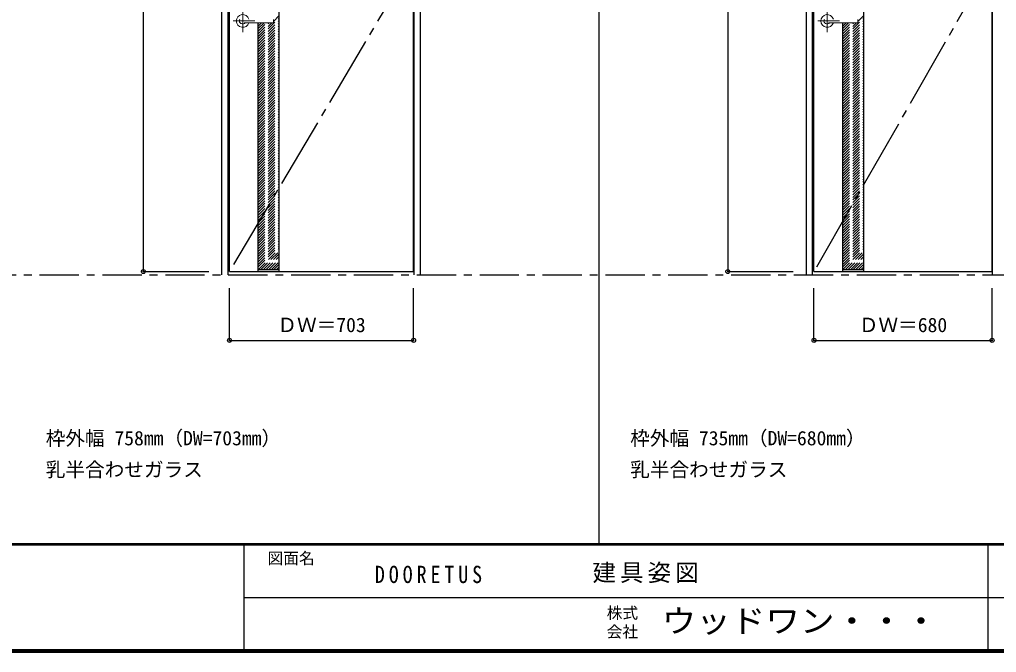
# Model space of a CAD drawing. Units: millimetres, scale not verified. Extents: x -6000 to 5700, y -4307 to 4260.
# Drawn here: x -1007 to 2723, y -4205 to -1787 of the extents above; entities that cross this region are included whole.
import ezdxf
from ezdxf.enums import TextEntityAlignment as Align

# ---------------------------------------------------------------- set-up
doc = ezdxf.new("R2010")
doc.units = ezdxf.units.MM
doc.header["$LTSCALE"] = 30
doc.header["$PDMODE"] = 32
doc.header["$PDSIZE"] = 15
for name, pattern in [('CHAIN1', [8, 5, -1, 1, -1]), ('CHAIN2', [12, 9, -1, 1, -1]), ('DASHED1', [1.8, 1.2, -0.6])]:
    doc.linetypes.add(name, pattern=pattern)
for name, color, linetype in [('0-1_通り芯', 7, 'CHAIN1'), ('0-2_扉', 3, 'Continuous'), ('0-3_仕上げ', 3, 'Continuous'), ('0-4_枠', 3, 'Continuous'), ('0-7', 7, 'CHAIN2'), ('0-A_文字', 7, 'Continuous'), ('0-B_寸法', 7, 'Continuous'), ('0-C_ハッチ', 4, 'DASHED1'), ('F-1_枠', 6, 'Continuous'), ('F-A_文字', 7, 'Continuous')]:
    doc.layers.add(name, color=color, linetype=linetype)
doc.layers.add('0-5_レバー', color=7, linetype='Continuous', lineweight=18)
doc.styles.add('ＭＳ ゴシック', font='')
doc.styles.get('ＭＳ ゴシック').set_extended_font_data('MS Gothic')

msp = doc.modelspace()

# ---------------------------------------------------------------- linework, layer by layer
at = {"layer": '0-1_通り芯'}
msp.add_line((-5490, -2762.5), (3436.4, -2762.5), dxfattribs=at)
at = {"layer": '0-2_扉'}
for p, q in [((-205.2, -2749.5), (-205.2, -372.5)), ((497.8, -2749.5), (497.8, -372.5)), ((2026.4, -2749.5), (2026.4, -372.5)), ((2706.4, -2749.5), (2706.4, -372.5)), ((-205.2, -2749.5), (497.8, -2749.5)), ((2026.4, -2749.5), (2706.4, -2749.5))]:
    msp.add_line(p, q, dxfattribs=at)
at = {"layer": '0-3_仕上げ'}
for p, q in [((-15.2, -2749.5), (-15.2, -372.5)), ((2216.4, -2749.5), (2216.4, -372.5)), ((-95.2, -2749.5), (-95.2, -1799)), ((2136.4, -2749.5), (2136.4, -1799))]:
    msp.add_line(p, q, dxfattribs=at)
at = {"layer": '0-3_仕上げ', "color": 7}
for p, q in [((-95.2, -2741.5), (-15.2, -2741.5)), ((2136.4, -2741.5), (2216.4, -2741.5))]:
    msp.add_line(p, q, dxfattribs=at)
at = {"layer": '0-4_枠'}
for p, q in [((-234.2, -2762.5), (-234.2, -362.5)), ((-210.2, -2762.5), (-210.2, -362.5)), ((499.8, -2762.5), (499.8, -362.5)), ((523.8, -2762.5), (523.8, -362.5)), ((1997.4, -2762.5), (1997.4, -362.5)), ((2021.4, -2762.5), (2021.4, -362.5)), ((2708.4, -2762.5), (2708.4, -362.5))]:
    msp.add_line(p, q, dxfattribs=at)
at = {"layer": '0-5_レバー', "color": 4, "linetype": 'CHAIN1'}
for p, q in [((-154.7, -1735.54), (-154.7, -1835.39)), ((2076.9, -1735.54), (2076.9, -1835.39)), ((-107.9, -1792), (-190.92, -1792)), ((2123.7, -1792), (2040.68, -1792))]:
    msp.add_line(p, q, dxfattribs=at)
at = {"layer": '0-5_レバー'}
for p, q in [((-37.7, -1792), (-37.7, -1786.51)), ((2193.9, -1792), (2193.9, -1786.51)), ((-37.7, -1792), (-37.7, -1797.5)), ((2193.9, -1792), (2193.9, -1797.5))]:
    msp.add_line(p, q, dxfattribs=at)
for points in [[(-165.51, -1785.89), (-166.71, -1787.79), (-167.45, -1789.85), (-167.7, -1792), (-167.45, -1794.15), (-166.71, -1796.21), (-165.51, -1798.11), (-163.89, -1799.78), (-161.92, -1801.15), (-159.67, -1802.16), (-157.24, -1802.79), (-154.7, -1803), (-152.16, -1802.79), (-149.73, -1802.16), (-147.48, -1801.15), (-145.51, -1799.78), (-144.74, -1798.99)], [(2066.09, -1785.89), (2064.89, -1787.79), (2064.15, -1789.85), (2063.9, -1792), (2064.15, -1794.15), (2064.89, -1796.21), (2066.09, -1798.11), (2067.71, -1799.78), (2069.68, -1801.15), (2071.93, -1802.16), (2074.36, -1802.79), (2076.9, -1803), (2079.44, -1802.79), (2081.88, -1802.16), (2084.12, -1801.15), (2086.09, -1799.78), (2086.86, -1798.99)], [(-149.68, -1798.99), (-149.55, -1798.99), (-149.11, -1798.99), (-148.39, -1798.99), (-147.37, -1798.99), (-146.11, -1798.99), (-144.76, -1798.99), (-141.9, -1798.99), (-138.92, -1799), (-135.9, -1799), (-132.86, -1799), (-129.79, -1799), (-126.71, -1799), (-122.71, -1799), (-118.3, -1799), (-113.33, -1799), (-107.8, -1799), (-101.71, -1799), (-95.06, -1799), (-87.85, -1799), (-79.26, -1799), (-70, -1799), (-60.06, -1799), (-49.45, -1799), (-39.2, -1799)], [(2081.92, -1798.99), (2082.05, -1798.99), (2082.49, -1798.99), (2083.21, -1798.99), (2084.23, -1798.99), (2085.49, -1798.99), (2086.84, -1798.99), (2089.7, -1798.99), (2092.68, -1799), (2095.7, -1799), (2098.74, -1799), (2101.81, -1799), (2104.89, -1799), (2108.89, -1799), (2113.3, -1799), (2118.27, -1799), (2123.8, -1799), (2129.89, -1799), (2136.54, -1799), (2143.75, -1799), (2152.34, -1799), (2161.6, -1799), (2171.54, -1799), (2182.15, -1799), (2192.4, -1799)]]:
    msp.add_lwpolyline(points, dxfattribs=at)
for centre, radius, start, end in [((-154.7, -1792), 24.55, 16.59952, 343.36736), ((2076.9, -1792), 24.55, 16.59952, 343.36736), ((-39.2, -1797.5), 1.5, 270.16419, 0), ((-39.2, -1797.5), 1.5, 269.91059, 359.99153), ((2192.4, -1797.5), 1.5, 270.16419, 0), ((2192.4, -1797.5), 1.5, 269.91059, 359.99153)]:
    msp.add_arc(centre, radius, start, end, dxfattribs=at)
at = {"layer": '0-7'}
for p, q in [((497.8, -1561), (-205.2, -2749.5)), ((2706.4, -1561), (2026.4, -2749.5))]:
    msp.add_line(p, q, dxfattribs=at)
at = {"layer": '0-B_寸法', "color": 4}
for p, q in [((-534.2, -372.5), (-534.2, -2749.5)), ((1697.4, -372.5), (1697.4, -2749.5)), ((-534.2, -2749.5), (-284.2, -2749.5)), ((1697.4, -2749.5), (1947.4, -2749.5)), ((-205.2, -3012.5), (-205.2, -2812.5)), ((497.8, -3012.5), (497.8, -2812.5)), ((2026.4, -3012.5), (2026.4, -2812.5)), ((2706.4, -3012.5), (2706.4, -2812.5)), ((-205.2, -3012.5), (497.8, -3012.5)), ((2026.4, -3012.5), (2706.4, -3012.5))]:
    msp.add_line(p, q, dxfattribs=at)
at = {"layer": '0-B_寸法'}
for p in [(-534.2, -2749.5), (1697.4, -2749.5), (-205.2, -3012.5), (497.8, -3012.5), (2026.4, -3012.5), (2706.4, -3012.5)]:
    msp.add_point(p, dxfattribs=at)
at = {"layer": '0-C_ハッチ'}
for p, q in [((-95.2, -1860.85), (-15.2, -1780.85)), ((-37.7, -1793.45), (-15.2, -1770.95)), ((2136.4, -1860.85), (2216.4, -1780.85)), ((2193.9, -1793.45), (2216.4, -1770.95)), ((-95.2, -1870.75), (-15.2, -1790.75)), ((-95.2, -1801.45), (-92.74, -1799)), ((-95.2, -1811.35), (-82.84, -1799)), ((-95.2, -1821.25), (-72.95, -1799)), ((-95.2, -1831.15), (-63.05, -1799)), ((-95.2, -1841.05), (-53.15, -1799)), ((-95.2, -1850.95), (-43.25, -1799)), ((-95.2, -1880.65), (-15.2, -1800.65)), ((-95.2, -1890.55), (-15.2, -1810.55)), ((-95.2, -1900.45), (-15.2, -1820.45)), ((2136.4, -1870.75), (2216.4, -1790.75)), ((2136.4, -1801.45), (2138.86, -1799)), ((2136.4, -1811.35), (2148.76, -1799)), ((2136.4, -1821.25), (2158.65, -1799)), ((2136.4, -1831.15), (2168.55, -1799)), ((2136.4, -1841.05), (2178.45, -1799)), ((2136.4, -1850.95), (2188.35, -1799)), ((2136.4, -1880.65), (2216.4, -1800.65)), ((2136.4, -1890.55), (2216.4, -1810.55)), ((2136.4, -1900.45), (2216.4, -1820.45)), ((-95.2, -1910.35), (-15.2, -1830.35)), ((-95.2, -1920.25), (-15.2, -1840.25)), ((-95.2, -1930.15), (-15.2, -1850.15)), ((-95.2, -1940.05), (-15.2, -1860.05)), ((2136.4, -1910.35), (2216.4, -1830.35)), ((2136.4, -1920.25), (2216.4, -1840.25)), ((2136.4, -1930.15), (2216.4, -1850.15)), ((2136.4, -1940.05), (2216.4, -1860.05)), ((-95.2, -1949.95), (-15.2, -1869.95)), ((-95.2, -1959.85), (-15.2, -1879.85)), ((-95.2, -1969.75), (-15.2, -1889.75)), ((-95.2, -1979.65), (-15.2, -1899.65)), ((2136.4, -1949.95), (2216.4, -1869.95)), ((2136.4, -1959.85), (2216.4, -1879.85)), ((2136.4, -1969.75), (2216.4, -1889.75)), ((2136.4, -1979.65), (2216.4, -1899.65)), ((-95.2, -1989.55), (-15.2, -1909.55)), ((-95.2, -1999.44), (-15.2, -1919.44)), ((-95.2, -2009.34), (-15.2, -1929.34)), ((-95.2, -2019.24), (-15.2, -1939.24)), ((2136.4, -1989.55), (2216.4, -1909.55)), ((2136.4, -1999.44), (2216.4, -1919.44)), ((2136.4, -2009.34), (2216.4, -1929.34)), ((2136.4, -2019.24), (2216.4, -1939.24)), ((-95.2, -2029.14), (-15.2, -1949.14)), ((-95.2, -2039.04), (-15.2, -1959.04)), ((-95.2, -2048.94), (-15.2, -1968.94)), ((2136.4, -2029.14), (2216.4, -1949.14)), ((2136.4, -2039.04), (2216.4, -1959.04)), ((2136.4, -2048.94), (2216.4, -1968.94)), ((-95.2, -2058.84), (-15.2, -1978.84)), ((-95.2, -2068.74), (-15.2, -1988.74)), ((-95.2, -2078.64), (-15.2, -1998.64)), ((-95.2, -2088.54), (-15.2, -2008.54)), ((2136.4, -2058.84), (2216.4, -1978.84)), ((2136.4, -2068.74), (2216.4, -1988.74)), ((2136.4, -2078.64), (2216.4, -1998.64)), ((2136.4, -2088.54), (2216.4, -2008.54)), ((-95.2, -2098.44), (-15.2, -2018.44)), ((-95.2, -2108.34), (-15.2, -2028.34)), ((-95.2, -2118.24), (-15.2, -2038.24)), ((-95.2, -2128.14), (-15.2, -2048.14)), ((2136.4, -2098.44), (2216.4, -2018.44)), ((2136.4, -2108.34), (2216.4, -2028.34)), ((2136.4, -2118.24), (2216.4, -2038.24)), ((2136.4, -2128.14), (2216.4, -2048.14)), ((-95.2, -2138.04), (-15.2, -2058.04)), ((-95.2, -2147.94), (-15.2, -2067.94)), ((-95.2, -2157.84), (-15.2, -2077.84)), ((-95.2, -2167.74), (-15.2, -2087.74)), ((2136.4, -2138.04), (2216.4, -2058.04)), ((2136.4, -2147.94), (2216.4, -2067.94)), ((2136.4, -2157.84), (2216.4, -2077.84)), ((2136.4, -2167.74), (2216.4, -2087.74)), ((-95.2, -2177.64), (-15.2, -2097.64)), ((-95.2, -2187.53), (-15.2, -2107.53)), ((-95.2, -2197.43), (-15.2, -2117.43)), ((2136.4, -2177.64), (2216.4, -2097.64)), ((2136.4, -2187.53), (2216.4, -2107.53)), ((2136.4, -2197.43), (2216.4, -2117.43)), ((-95.2, -2207.33), (-15.2, -2127.33)), ((-95.2, -2217.23), (-15.2, -2137.23)), ((-95.2, -2227.13), (-15.2, -2147.13)), ((-95.2, -2237.03), (-15.2, -2157.03)), ((2136.4, -2207.33), (2216.4, -2127.33)), ((2136.4, -2217.23), (2216.4, -2137.23)), ((2136.4, -2227.13), (2216.4, -2147.13)), ((2136.4, -2237.03), (2216.4, -2157.03)), ((-95.2, -2246.93), (-15.2, -2166.93)), ((-95.2, -2256.83), (-15.2, -2176.83)), ((-95.2, -2266.73), (-15.2, -2186.73)), ((-95.2, -2276.63), (-15.2, -2196.63)), ((2136.4, -2246.93), (2216.4, -2166.93)), ((2136.4, -2256.83), (2216.4, -2176.83)), ((2136.4, -2266.73), (2216.4, -2186.73)), ((2136.4, -2276.63), (2216.4, -2196.63)), ((-95.2, -2286.53), (-15.2, -2206.53)), ((-95.2, -2296.43), (-15.2, -2216.43)), ((-95.2, -2306.33), (-15.2, -2226.33)), ((-95.2, -2316.23), (-15.2, -2236.23)), ((2136.4, -2286.53), (2216.4, -2206.53)), ((2136.4, -2296.43), (2216.4, -2216.43)), ((2136.4, -2306.33), (2216.4, -2226.33)), ((2136.4, -2316.23), (2216.4, -2236.23)), ((-95.2, -2326.13), (-15.2, -2246.13)), ((-95.2, -2336.03), (-15.2, -2256.03)), ((-95.2, -2345.93), (-15.2, -2265.93)), ((2136.4, -2326.13), (2216.4, -2246.13)), ((2136.4, -2336.03), (2216.4, -2256.03)), ((2136.4, -2345.93), (2216.4, -2265.93)), ((-95.2, -2355.83), (-15.2, -2275.83)), ((-95.2, -2365.73), (-15.2, -2285.73)), ((-95.2, -2375.63), (-15.2, -2295.63)), ((-95.2, -2385.52), (-15.2, -2305.52)), ((2136.4, -2355.83), (2216.4, -2275.83)), ((2136.4, -2365.73), (2216.4, -2285.73)), ((2136.4, -2375.63), (2216.4, -2295.63)), ((2136.4, -2385.52), (2216.4, -2305.52)), ((-95.2, -2395.42), (-15.2, -2315.42)), ((-95.2, -2405.32), (-15.2, -2325.32)), ((-95.2, -2415.22), (-15.2, -2335.22)), ((-95.2, -2425.12), (-15.2, -2345.12)), ((2136.4, -2395.42), (2216.4, -2315.42)), ((2136.4, -2405.32), (2216.4, -2325.32)), ((2136.4, -2415.22), (2216.4, -2335.22)), ((2136.4, -2425.12), (2216.4, -2345.12)), ((-95.2, -2435.02), (-15.2, -2355.02)), ((-95.2, -2444.92), (-15.2, -2364.92)), ((-95.2, -2454.82), (-15.2, -2374.82)), ((-95.2, -2464.72), (-15.2, -2384.72)), ((2136.4, -2435.02), (2216.4, -2355.02)), ((2136.4, -2444.92), (2216.4, -2364.92)), ((2136.4, -2454.82), (2216.4, -2374.82)), ((2136.4, -2464.72), (2216.4, -2384.72)), ((-95.2, -2474.62), (-15.2, -2394.62)), ((-95.2, -2484.52), (-15.2, -2404.52)), ((-95.2, -2494.42), (-15.2, -2414.42)), ((-95.2, -2504.32), (-15.2, -2424.32)), ((2136.4, -2474.62), (2216.4, -2394.62)), ((2136.4, -2484.52), (2216.4, -2404.52)), ((2136.4, -2494.42), (2216.4, -2414.42)), ((2136.4, -2504.32), (2216.4, -2424.32)), ((-95.2, -2514.22), (-15.2, -2434.22)), ((-95.2, -2524.12), (-15.2, -2444.12)), ((-95.2, -2534.02), (-15.2, -2454.02)), ((2136.4, -2514.22), (2216.4, -2434.22)), ((2136.4, -2524.12), (2216.4, -2444.12)), ((2136.4, -2534.02), (2216.4, -2454.02)), ((-95.2, -2543.92), (-15.2, -2463.92)), ((-95.2, -2553.82), (-15.2, -2473.82)), ((-95.2, -2563.72), (-15.2, -2483.72)), ((-95.2, -2573.62), (-15.2, -2493.62)), ((2136.4, -2543.92), (2216.4, -2463.92)), ((2136.4, -2553.82), (2216.4, -2473.82)), ((2136.4, -2563.72), (2216.4, -2483.72)), ((2136.4, -2573.62), (2216.4, -2493.62)), ((-95.2, -2583.51), (-15.2, -2503.51)), ((-95.2, -2593.41), (-15.2, -2513.41)), ((-95.2, -2603.31), (-15.2, -2523.31)), ((-95.2, -2613.21), (-15.2, -2533.21)), ((2136.4, -2583.51), (2216.4, -2503.51)), ((2136.4, -2593.41), (2216.4, -2513.41)), ((2136.4, -2603.31), (2216.4, -2523.31)), ((2136.4, -2613.21), (2216.4, -2533.21)), ((-95.2, -2623.11), (-15.2, -2543.11)), ((-95.2, -2633.01), (-15.2, -2553.01)), ((-95.2, -2642.91), (-15.2, -2562.91)), ((-95.2, -2652.81), (-15.2, -2572.81)), ((2136.4, -2623.11), (2216.4, -2543.11)), ((2136.4, -2633.01), (2216.4, -2553.01)), ((2136.4, -2642.91), (2216.4, -2562.91)), ((2136.4, -2652.81), (2216.4, -2572.81)), ((-95.2, -2662.71), (-15.2, -2582.71)), ((-95.2, -2672.61), (-15.2, -2592.61)), ((-95.2, -2682.51), (-15.2, -2602.51)), ((2136.4, -2662.71), (2216.4, -2582.71)), ((2136.4, -2672.61), (2216.4, -2592.61)), ((2136.4, -2682.51), (2216.4, -2602.51)), ((-95.2, -2692.41), (-15.2, -2612.41)), ((-95.2, -2702.31), (-15.2, -2622.31)), ((-95.2, -2712.21), (-15.2, -2632.21)), ((-95.2, -2722.11), (-15.2, -2642.11)), ((2136.4, -2692.41), (2216.4, -2612.41)), ((2136.4, -2702.31), (2216.4, -2622.31)), ((2136.4, -2712.21), (2216.4, -2632.21)), ((2136.4, -2722.11), (2216.4, -2642.11)), ((-95.2, -2732.01), (-15.2, -2652.01)), ((-94.79, -2741.5), (-15.2, -2661.91)), ((-84.89, -2741.5), (-15.2, -2671.81)), ((-74.99, -2741.5), (-15.2, -2681.71)), ((2136.4, -2732.01), (2216.4, -2652.01)), ((2136.81, -2741.5), (2216.4, -2661.91)), ((2146.71, -2741.5), (2216.4, -2671.81)), ((2156.61, -2741.5), (2216.4, -2681.71)), ((-65.09, -2741.5), (-15.2, -2691.61)), ((-55.2, -2741.5), (-15.2, -2701.5)), ((-45.3, -2741.5), (-15.2, -2711.4)), ((-35.4, -2741.5), (-15.2, -2721.3)), ((2166.51, -2741.5), (2216.4, -2691.61)), ((2176.4, -2741.5), (2216.4, -2701.5)), ((2186.3, -2741.5), (2216.4, -2711.4)), ((2196.2, -2741.5), (2216.4, -2721.3)), ((-25.5, -2741.5), (-15.2, -2731.2)), ((-15.6, -2741.5), (-15.2, -2741.1)), ((2206.1, -2741.5), (2216.4, -2731.2)), ((2216, -2741.5), (2216.4, -2741.1))]:
    msp.add_line(p, q, dxfattribs=at)
at = {"layer": 'F-1_枠'}
for p, q in [((1204.8, 4175), (1204.8, -3790)), ((5700, -3790), (-6000, -3790)), ((5700, -3795), (-6000, -3795)), ((-150, -3795), (-150, -4195)), ((2690, -3795), (2690, -4195)), ((-150, -3995), (5690, -3995.01)), ((5700, -4195), (-6000, -4195)), ((5700, -4200), (-6000, -4200)), ((5700, -4205), (-6000, -4205))]:
    msp.add_line(p, q, dxfattribs=at)

# ---------------------------------------------------------------- texts
at = {"layer": '0-A_文字', "style": 'ＭＳ ゴシック'}
for s, p in [('枠外幅 758mm（DW=703mm）', (-906.8, -3430)), ('枠外幅 735mm（DW=680mm）', (1324.8, -3430)), ('乳半合わせガラス', (-906.8, -3550)), ('乳半合わせガラス', (1324.8, -3550))]:
    msp.add_text(s, height=54.99, dxfattribs=at).set_placement(p, align=Align.BOTTOM_LEFT)
at = {"layer": '0-B_寸法', "style": 'ＭＳ ゴシック'}
for s, p in [('ＤＷ＝703', (-22.45, -2997.5)), ('ＤＷ＝680', (2197.65, -2997.5))]:
    msp.add_text(s, height=54.99, dxfattribs=at).set_placement(p, align=Align.BOTTOM_LEFT)
at = {"layer": 'F-A_文字', "style": 'ＭＳ ゴシック'}
for s, p in [('図面名', (-60, -3880)), ('株式', (1235, -4089)), ('会社', (1235, -4161))]:
    msp.add_text(s, height=43.99, dxfattribs=at).set_placement(p, align=Align.BOTTOM_LEFT)
at = {"layer": 'F-A_文字', "style": 'ＭＳ ゴシック', "width": 1.1}
msp.add_text('ウッドワン・・・', height=87.98, dxfattribs=at).set_placement((1445, -4155), align=Align.BOTTOM_LEFT)
at = {"layer": 'F-A_文字', "char_height": 65.98, "attachment_point": 7, "style": 'ＭＳ ゴシック'}
for s, insert in [('\\T1.39;\\W0.85;DOORETUS', (350, -3940.79)), ('\\T1.17;建具姿図', (1180.42, -3940))]:
    msp.add_mtext(s, dxfattribs=dict(at, insert=insert))

doc.saveas('drawing.dxf')
